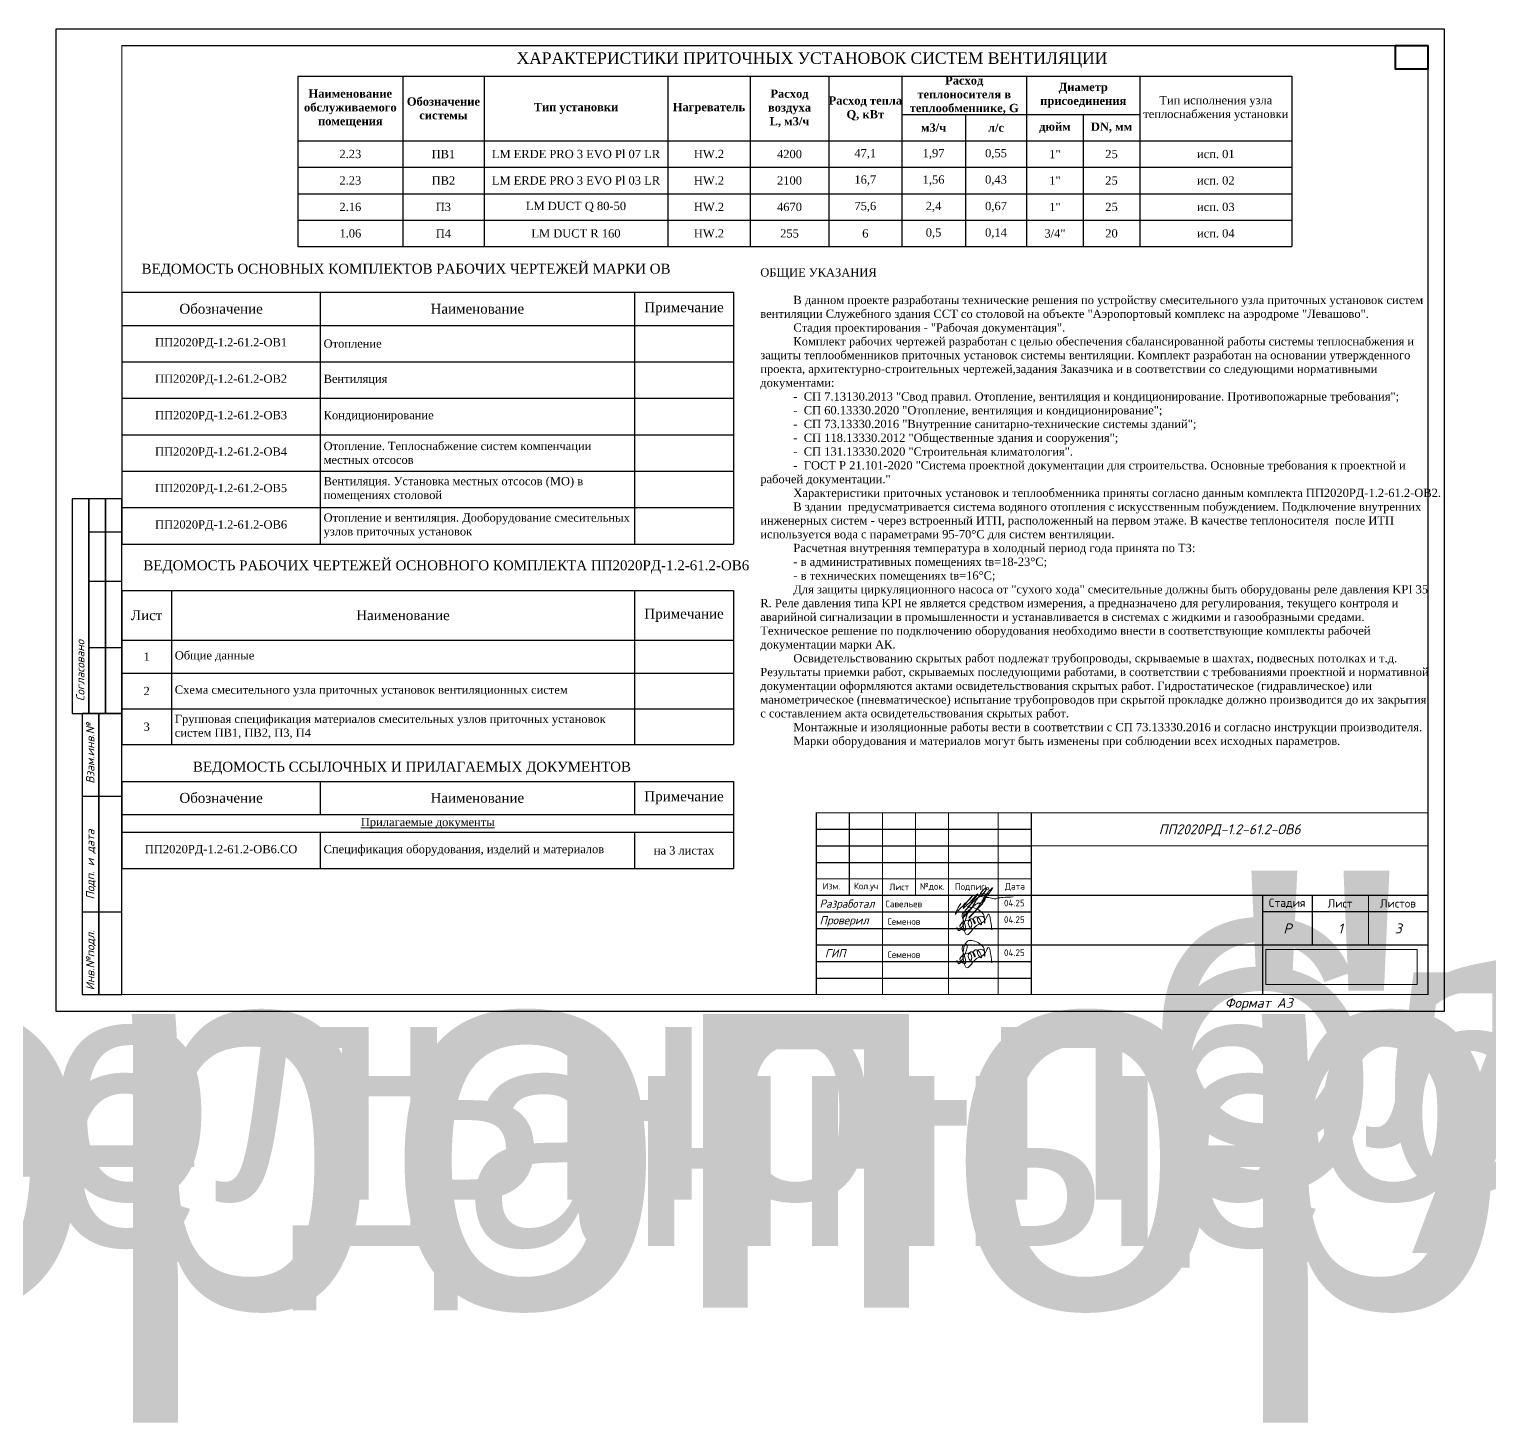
# Paper-space layout '61.2-1. ОД' of a CAD drawing. Header units: millimetres. Extents: x -922 to 13517, y -185 to 515.
# Drawn here: x 150.9 to 592.5, y -185 to 236.5 of the extents above; entities that cross this region are included whole.
import ezdxf
from ezdxf.enums import TextEntityAlignment as Align

# ---------------------------------------------------------------- set-up
doc = ezdxf.new("R2018")
doc.units = ezdxf.units.MM
doc.layers.add('0 Оформление листа', color=7, linetype='Continuous')
doc.styles.add('_АК_250', font='times.ttf', dxfattribs={"height": 250})
doc.styles.add('ICOCPEUR', font='isocpeur.ttf', dxfattribs={"height": 2})
doc.styles.add('Times New Roman', font='times.ttf', dxfattribs={"height": 2.5})
doc.styles.add('М2.5', font='isocpeui.ttf', dxfattribs={"height": 2.5})
doc.styles.add('М3', font='isocpeui.ttf', dxfattribs={"height": 3})
picture_1 = doc.add_image_def('image1.png', size_in_pixel=(2488, 572))

# ---------------------------------------------------------------- blocks, each defined once
blk = doc.blocks.new('*U382')
at = {"style": 'М2.5'}
for tag, height, p in [('ГРАФА_ЗАКАЗЧИК', 2.5, (474.05, 55)), ('ГРАФА_10Ф3-1', 2.5, (405, 32.5)), ('ГРАФА_13Ф3-1', 2.5, (460, 32.5)), ('ГРАФА_10Ф3-2', 2.5, (405, 27.5)), ('ГРАФА_13Ф3-2', 2.5, (460, 27.5)), ('ГРАФА_10Ф3-3', 2.5, (405, 22.5)), ('ГРАФА_13Ф3-3', 2.5, (460, 22.5)), ('ГРАФА_10Ф3-4', 2.5, (405, 17.5)), ('ГРАФА_13Ф3-4', 2.5, (460, 17.5)), ('ГРАФА_10Ф3-5', 2.5, (405, 12.5)), ('ГРАФА_13Ф3-5', 2.5, (460, 12.5)), ('ГРАФА_10Ф3-6', 2.5, (405, 7.5)), ('ГРАФА_13Ф3-6', 2.5, (460, 7.5)), ('СВОЙСТВА_2', 3, (549.57, 2.5)), ('ФОРМАТ', 3, (527.51, 2.5))]:
    blk.add_attdef(tag, text='', height=height, dxfattribs=at).set_placement(p, align=Align.MIDDLE_LEFT)
at = {"style": 'М3'}
for tag, p in [('ГРАФА_1Ф3', (529, 55)), ('ГРАФА_6Ф3', (546.5, 25)), ('ГРАФА_7Ф3', (562.5, 25)), ('ГРАФА_8Ф3', (580, 25))]:
    blk.add_attdef(tag, text='', height=3, dxfattribs=at).set_placement(p, align=Align.MIDDLE_CENTER)
at = {"lineweight": 30, "flags": 104}
for tag, height, p in [('ГРАФА_2Ф3', 2.4, (529, 42.5)), ('ГРАФА_3Ф3', 2.5, (504, 27.5)), ('ГРАФА_4Ф3', 2.5, (504, 12.5))]:
    blk.add_attdef(tag, text='', height=height, dxfattribs=at).set_placement(p, align=Align.MIDDLE_CENTER)
blk = doc.blocks.new('*T397')
at = {"layer": '0 Оформление листа', "color": 0, "linetype": 'ByBlock', "lineweight": -2, "transparency": 16777216}
for p, q in [((0, 0), (185, 0)), ((0, 0), (0, -15)), ((15, 0), (15, -46.63)), ((155, 0), (155, -46.63)), ((185, 0), (185, -15)), ((0, -15), (185, -15)), ((0, -15), (0, -46.63)), ((185, -15), (185, -46.63)), ((0, -25), (185, -25)), ((0, -35.81), (185, -35.81)), ((0, -46.63), (185, -46.63))]:
    blk.add_line(p, q, dxfattribs=at)
at = {"layer": '0 Оформление листа', "color": 0, "lineweight": 20, "transparency": 16777216, "style": 'Times New Roman'}
for s, insert, char_height, width, attachment_point in [('Лист', (7.5, -7.5), 3, 13, 5), ('Наименование', (85, -7.5), 3, 138, 5), ('Примечание', (170, -7.5), 3, 28, 5), ('1', (7.5, -20), 2.5, 13, 5), ('Общие данные', (16, -20), 2.5, 138, 4), ('2', (7.5, -30.41), 2.5, 13, 5), ('Схема смесительного узла приточных установок вентиляционных систем', (16, -30.41), 2.5, 138, 4), ('Групповая спецификация материалов смесительных узлов приточных установок систем ПВ1, ПВ2, П3, П4', (16, -41.22), 2.5, 138, 4), ('3', (7.5, -41.22), 2.5, 13, 5)]:
    blk.add_mtext(s, dxfattribs=dict(at, insert=insert, char_height=char_height, width=width, attachment_point=attachment_point))
blk = doc.blocks.new('*T396')
at = {"layer": '0 Оформление листа', "color": 0, "linetype": 'ByBlock', "lineweight": -2, "transparency": 16777216}
for p, q in [((0, 0), (185, 0)), ((0, 0), (0, -10)), ((60, 0), (60, -76.14)), ((155, 0), (155, -76.14)), ((185, 0), (185, -10)), ((0, -10), (60, -10)), ((0, -10), (0, -76.14)), ((60, -10), (185, -10)), ((185, -10), (185, -76.14)), ((0, -21.02), (185, -21.02)), ((0, -32.05), (185, -32.05)), ((0, -43.07), (185, -43.07)), ((0, -54.09), (185, -54.09)), ((0, -65.12), (185, -65.12)), ((0, -76.14), (185, -76.14))]:
    blk.add_line(p, q, dxfattribs=at)
at = {"layer": '0 Оформление листа', "color": 0, "lineweight": 20, "transparency": 16777216, "style": 'Times New Roman'}
for s, insert, char_height, width, attachment_point in [('Обозначение', (30, -5), 3, 58, 5), ('Наименование', (107.5, -5), 3, 93, 5), ('Примечание', (170, -5), 3, 28, 5), ('ПП2020РД-1.2-61.2-ОВ1', (30, -15.51), 2.5, 58, 5), ('Отопление', (61, -15.51), 2.5, 93, 4), ('ПП2020РД-1.2-61.2-ОВ2', (30, -26.53), 2.5, 58, 5), ('Вентиляция', (61, -26.53), 2.5, 93, 4), ('ПП2020РД-1.2-61.2-ОВ3', (30, -37.56), 2.5, 58, 5), ('Кондиционирование', (61, -37.56), 2.5, 93, 4), ('ПП2020РД-1.2-61.2-ОВ4', (30, -48.58), 2.5, 58, 5), ('{\\C256;Отопление. Теплоснабжение систем компенчации местных отсосов}', (61, -48.58), 2.5, 93, 4), ('Вентиляция. Установка местных отсосов (МО) в помещениях столовой', (61, -59.6), 2.5, 93, 4), ('ПП2020РД-1.2-61.2-ОВ5', (30, -59.6), 2.5, 58, 5), ('ПП2020РД-1.2-61.2-ОВ6', (30, -70.63), 2.5, 58, 5), ('Отопление и вентиляция. Дооборудование смесительных узлов приточных установок', (61, -70.63), 2.5, 93, 4)]:
    blk.add_mtext(s, dxfattribs=dict(at, insert=insert, char_height=char_height, width=width, attachment_point=attachment_point))
blk = doc.blocks.new('*T395')
at = {"layer": '0 Оформление листа', "color": 0, "lineweight": 30, "transparency": 16777216}
for p, q in [((0, 0), (300.53, 0)), ((0, 0), (0, -19.61)), ((300.53, 0), (300.53, -51.61)), ((0, -19.61), (300.53, -19.61))]:
    blk.add_line(p, q, dxfattribs=at)
at = {"layer": '0 Оформление листа', "color": 0, "lineweight": -2, "transparency": 16777216}
for p, q in [((31.67, 0), (31.67, -19.61)), ((56.28, 0), (56.28, -19.61)), ((111.85, 0), (111.85, -19.61)), ((136.72, 0), (136.72, -19.61)), ((160.54, 0), (160.54, -19.61)), ((182.59, 0), (182.59, -19.61)), ((220.34, 0), (220.34, -19.61)), ((254.57, 0), (254.57, -19.61)), ((182.59, -11.61), (254.57, -11.61)), ((201.82, -11.61), (201.82, -19.61)), ((237.46, -11.61), (237.46, -19.61))]:
    blk.add_line(p, q, dxfattribs=at)
at = {"layer": '0 Оформление листа', "color": 0, "linetype": 'ByBlock', "lineweight": -2, "transparency": 16777216}
blk.add_line((0, -19.61), (0, -51.61), dxfattribs=at)
at = {"layer": '0 Оформление листа', "linetype": 'ByBlock', "lineweight": -2, "transparency": 16777216}
for p, q in [((31.67, -19.61), (31.67, -51.61)), ((56.28, -19.61), (56.28, -51.61)), ((111.85, -19.61), (111.85, -51.61)), ((136.72, -19.61), (136.72, -51.61)), ((160.54, -19.61), (160.54, -51.61)), ((182.59, -19.61), (182.59, -51.61)), ((201.82, -19.61), (201.82, -51.61)), ((220.34, -19.61), (220.34, -51.61)), ((237.46, -19.61), (237.46, -51.61)), ((254.57, -19.61), (254.57, -51.61)), ((0, -27.61), (300.53, -27.61)), ((0, -35.61), (300.53, -35.61)), ((0, -43.61), (300.53, -43.61)), ((0, -51.61), (300.53, -51.61))]:
    blk.add_line(p, q, dxfattribs=at)
at = {"layer": '0 Оформление листа', "color": 0, "transparency": 16777216, "char_height": 2.5, "attachment_point": 5, "style": 'Times New Roman'}
for s, insert, width in [('{\\fTimes New Roman|b1|i0|c204|p18;Наименование обслуживаемого помещения}', (15.83, -9.8), 31.5488), ('{\\fTimes New Roman|b1|i0|c0;Расход воздуха^JL, м3/ч', (148.63, -9.8), 23.6961), ('{\\fTimes New Roman|b1|i0|c0;Расход теплоносителя в теплообменнике, G', (201.47, -5.8), 37.6344), ('{\\fTimes New Roman|b1|i0|c0;Диаметр присоединения', (237.46, -5.8), 34.1067), ('{\\fTimes New Roman|b1|i0|c0;Обозначение системы', (43.97, -9.8), 24.4902), ('{\\fTimes New Roman|b1|i0|c0;Тип установки', (84.06, -9.8), 55.4461), ('{\\fTimes New Roman|b1|i0|c0;Нагреватель', (124.28, -9.8), 24.7544), ('{\\fTimes New Roman|b1|i0|c0;Расход тепла^JQ, кВт', (171.56, -9.8), 21.9322), ('Тип исполнения узла теплоснабжения установки', (277.55, -9.8), 45.8439), ('{\\fTimes New Roman|b1|i0|c0;м3/ч', (192.2, -15.61), 19.11), ('{\\fTimes New Roman|b1|i0|c0;л/с', (211.08, -15.61), 18.4044), ('{\\fTimes New Roman|b1|i0|c0;дюйм', (228.9, -15.61), 16.9933), ('{\\fTimes New Roman|b1|i0|c0;DN, мм', (246.01, -15.61), 16.9933), ('исп. 01', (277.55, -23.61), 45.8439), ('исп. 02', (277.55, -31.61), 45.8439), ('исп. 03', (277.55, -39.61), 45.8439), ('исп. 04', (277.55, -47.61), 45.8439)]:
    blk.add_mtext(s, dxfattribs=dict(at, insert=insert, width=width))
at = {"layer": '0 Оформление листа', "color": 0, "transparency": 16777216, "char_height": 2.5, "attachment_point": 5}
for s, insert, width in [('{\\fTimes New Roman|b0|i0|c0;47,1', (171.56, -23.61), 21.9322), ('{\\fTimes New Roman|b0|i0|c0;1,97', (192.2, -23.61), 19.11), ('{\\fTimes New Roman|b0|i0|c0;0,55', (211.08, -23.61), 18.4044), ('{\\fTimes New Roman|b0|i0|c0|p18;2.23}', (15.83, -23.61), 31.5488), ('{\\fTimes New Roman|b0|i0|c0;ПВ1 ', (43.97, -23.61), 24.4902), ('{\\fTimes New Roman|b0|i0|c0;LM ERDE PRO 3 EVO Pl 07 LR', (84.06, -23.61), 55.4461), ('{\\fTimes New Roman|b0|i0|c0;HW.2', (124.28, -23.61), 24.7544), ('{\\fTimes New Roman|b0|i0|c0;4200', (148.63, -23.61), 23.6961), ('{\\fTimes New Roman|b0|i0|c0;1"', (228.9, -23.61), 16.9933), ('{\\fTimes New Roman|b0|i0|c0;25', (246.01, -23.61), 16.9933), ('{\\fTimes New Roman|b0|i0|c0|p18;2.23}', (15.83, -31.61), 31.5488), ('{\\fTimes New Roman|b0|i0|c0;ПВ2 ', (43.97, -31.61), 24.4902), ('{\\fTimes New Roman|b0|i0|c0;LM ERDE PRO 3 EVO Pl 03 LR', (84.06, -31.61), 55.4461), ('{\\fTimes New Roman|b0|i0|c0;HW.2', (124.28, -31.61), 24.7544), ('{\\fTimes New Roman|b0|i0|c0;2100', (148.63, -31.61), 23.6961), ('{\\fTimes New Roman|b0|i0|c0;16,7', (171.56, -31.61), 21.9322), ('{\\fTimes New Roman|b0|i0|c0;1,56', (192.2, -31.61), 19.11), ('{\\fTimes New Roman|b0|i0|c0;0,43', (211.08, -31.61), 18.4044), ('{\\fTimes New Roman|b0|i0|c0;1"', (228.9, -31.61), 16.9933), ('{\\fTimes New Roman|b0|i0|c0;25', (246.01, -31.61), 16.9933), ('{\\fTimes New Roman|b0|i0|c0|p18;2.16}', (15.83, -39.61), 31.5488), ('{\\fTimes New Roman|b0|i0|c0;П3 ', (43.97, -39.61), 24.4902), ('{\\fTimes New Roman|b0|i0|c0;LM DUCT Q 80-50', (84.06, -39.61), 55.4461), ('{\\fTimes New Roman|b0|i0|c0;HW.2', (124.28, -39.61), 24.7544), ('{\\fTimes New Roman|b0|i0|c0;4670', (148.63, -39.61), 23.6961), ('{\\fTimes New Roman|b0|i0|c0;75,6', (171.56, -39.61), 21.9322), ('{\\fTimes New Roman|b0|i0|c0;2,4', (192.2, -39.61), 19.11), ('{\\fTimes New Roman|b0|i0|c0;0,67', (211.08, -39.61), 18.4044), ('{\\fTimes New Roman|b0|i0|c0;1"', (228.9, -39.61), 16.9933), ('{\\fTimes New Roman|b0|i0|c0;25', (246.01, -39.61), 16.9933), ('{\\fTimes New Roman|b0|i0|c0;1.06', (15.83, -47.61), 31.5488), ('{\\fTimes New Roman|b0|i0|c0;П4 ', (43.97, -47.61), 24.4902), ('{\\fTimes New Roman|b0|i0|c0;LM DUCT R 160', (84.06, -47.61), 55.4461), ('{\\fTimes New Roman|b0|i0|c0;HW.2', (124.28, -47.61), 24.7544), ('{\\fTimes New Roman|b0|i0|c0;255', (148.63, -47.61), 23.6961), ('{\\fTimes New Roman|b0|i0|c0;6', (171.56, -47.61), 21.9322), ('{\\fTimes New Roman|b0|i0|c0;0,5', (192.2, -47.61), 19.11), ('{\\fTimes New Roman|b0|i0|c0;0,14', (211.08, -47.61), 18.4044), ('{\\fTimes New Roman|b0|i0|c0;3/4"', (228.9, -47.61), 16.9933), ('{\\fTimes New Roman|b0|i0|c0;20', (246.01, -47.61), 16.9933)]:
    blk.add_mtext(s, dxfattribs=dict(at, insert=insert, width=width))
blk = doc.blocks.new('*U388')
for points in [[(0, 0), (420, 0), (420, 297), (0, 297)], [(5, 90), (10, 90), (10, 155), (5, 155)], [(10, 90), (15, 90), (15, 155), (10, 155)], [(15, 90), (20, 90), (20, 155), (15, 155)], [(8, 5), (13, 5), (13, 90), (8, 90)], [(13, 5), (20, 5), (20, 90), (13, 90)]]:
    blk.add_lwpolyline(points, close=True)
at = {"const_width": 0.35}
for points in [[(20, 5), (415, 5), (415, 292), (20, 292)], [(230, 60), (415, 60), (415, 5), (230, 5)]]:
    blk.add_lwpolyline(points, close=True, dxfattribs=at)
for points in [[(10, 145), (20, 145)], [(10, 130), (20, 130)], [(10, 110), (20, 110)], [(8, 65), (20, 65)], [(230, 55), (295, 55)], [(230, 50), (295, 50)], [(230, 45), (295, 45)], [(8, 30), (20, 30)], [(230, 30), (295, 30)], [(415, 30), (365, 30)], [(230, 25), (295, 25)], [(230, 20), (295, 20)], [(230, 15), (295, 15)], [(230, 10), (295, 10)]]:
    blk.add_lwpolyline(points)
for points in [[(240, 35), (240, 60)], [(250, 5), (250, 60)], [(260, 35), (260, 60)], [(270, 5), (270, 60)], [(285, 60), (285, 5)], [(295, 60), (295, 5)], [(415, 50), (295, 50)], [(230, 40), (295, 40)], [(230, 35), (295, 35)], [(295, 35), (415, 35)], [(365, 35), (365, 5)], [(380, 35), (380, 20)], [(397, 20), (397, 35)], [(415, 20), (295, 20)]]:
    blk.add_lwpolyline(points, dxfattribs=at)
at = {"style": 'М2.5'}
for s, p in [('Согласовано', (8.68, 93.8)), ('Взам.инв.№', (11.68, 68.8)), ('Подп. и дата', (11.68, 33.8)), ('Инв.№подл.', (11.68, 6.31))]:
    blk.add_text(s, height=2.5, rotation=90, dxfattribs=at).set_placement(p)
for tag, height, p in [('ГРАФА_ЗАКАЗЧИК', 2.5, (300.05, 55)), ('ГРАФА_10Ф3-1', 2.5, (231, 32.5)), ('ГРАФА_13Ф3-1', 2.5, (286, 32.5)), ('ГРАФА_10Ф3-2', 2.5, (231, 27.5)), ('ГРАФА_13Ф3-2', 2.5, (286, 27.5)), ('ГРАФА_10Ф3-3', 2.5, (231, 22.5)), ('ГРАФА_13Ф3-3', 2.5, (286, 22.5)), ('ГРАФА_10Ф3-4', 2.5, (231, 17.5)), ('ГРАФА_13Ф3-4', 2.5, (286, 17.5)), ('ГРАФА_10Ф3-5', 2.5, (231, 12.5)), ('ГРАФА_13Ф3-5', 2.5, (286, 12.5)), ('ГРАФА_10Ф3-6', 2.5, (231, 7.5)), ('ГРАФА_13Ф3-6', 2.5, (286, 7.5)), ('СВОЙСТВА_2', 3, (375.57, 2.5)), ('ФОРМАТ', 3, (353.51, 2.5))]:
    blk.add_attdef(tag, text='', height=height, dxfattribs=at).set_placement(p, align=Align.MIDDLE_LEFT)
at = {"style": 'М3'}
for tag, p in [('ГРАФА_1Ф3', (355, 55)), ('ГРАФА_6Ф3', (372.5, 25)), ('ГРАФА_7Ф3', (388.5, 25)), ('ГРАФА_8Ф3', (406, 25))]:
    blk.add_attdef(tag, text='', height=3, dxfattribs=at).set_placement(p, align=Align.MIDDLE_CENTER)
at = {"lineweight": 30, "flags": 104}
for tag, height, p in [('ГРАФА_2Ф3', 2.4, (355, 42.5)), ('ГРАФА_3Ф3', 2.5, (330, 27.5)), ('ГРАФА_4Ф3', 2.5, (330, 12.5))]:
    blk.add_attdef(tag, text='', height=height, dxfattribs=at).set_placement(p, align=Align.MIDDLE_CENTER)
blk = doc.blocks.new('A$C909af0f1')
at = {"color": 18, "lineweight": 40, "true_color": 0x000000}
blk.add_lwpolyline([(0, 0), (-10, 0), (-10, -7), (0, -7), (0, 0)], dxfattribs=at)
blk = doc.blocks.new('*T485')
at = {"layer": '0 Оформление листа', "color": 0, "linetype": 'ByBlock', "lineweight": -2, "transparency": 16777216}
for p, q in [((0, 0), (185, 0)), ((0, 0), (0, -10)), ((60, 0), (60, -10)), ((155, 0), (155, -10)), ((185, 0), (185, -10)), ((0, -10), (185, -10)), ((0, -10), (0, -26.4)), ((185, -10), (185, -26.4)), ((0, -15.38), (185, -15.38)), ((60, -15.38), (60, -26.4)), ((155, -15.38), (155, -26.4)), ((0, -26.4), (185, -26.4))]:
    blk.add_line(p, q, dxfattribs=at)
at = {"layer": '0 Оформление листа', "color": 0, "lineweight": 20, "transparency": 16777216, "style": 'Times New Roman'}
for s, insert, char_height, width, attachment_point in [('Обозначение', (30, -5), 3, 58, 5), ('Наименование', (107.5, -5), 3, 93, 5), ('Примечание', (170, -5), 3, 28, 5), ('{\\LПрилагаемые документы}', (92.5, -12.69), 2.5, 183, 5), ('ПП2020РД-1.2-61.2-ОВ6.СО', (30, -20.89), 2.5, 58, 5), ('Спецификация оборудования, изделий и материалов', (61, -20.89), 2.5, 93, 4), ('на 3 листах', (170, -20.89), 2.5, 28, 5)]:
    blk.add_mtext(s, dxfattribs=dict(at, insert=insert, char_height=char_height, width=width, attachment_point=attachment_point))

psp = doc.layouts.new('61.2-1. ОД')

# ---------------------------------------------------------------- linework, layer by layer
at = {"layer": '0 Оформление листа', "color": 5, "lineweight": 20}
psp.add_spline([(432.58, -27.97), (431.81, -29.2), (431.3, -30.18), (431.02, -30.73), (430.89, -31.14), (431.88, -30.03), (432.69, -29.2), (434.26, -27.57), (435.37, -26.56), (436.02, -25.76), (436.11, -25.65), (435.74, -26.03), (434.83, -27.05), (433.99, -28.21), (433.44, -28.97), (433.31, -29.27), (433.3, -29.43), (433.64, -29.17), (433.94, -28.86), (434.44, -28.41), (435.17, -27.78), (435.81, -27.07), (436.32, -26.48), (436.78, -25.94), (437.16, -25.52), (437.4, -25.27), (437.7, -25.06), (437.57, -25.44), (437.26, -25.85), (436.92, -26.23), (436.34, -26.97), (435.91, -27.54), (435.56, -28.18), (435.21, -28.76), (434.97, -29.05), (434.64, -29.05), (434.77, -28.88), (435.06, -28.62), (435.51, -28.24), (436.94, -26.92), (438.19, -25.9), (439.25, -25.06), (439.96, -24.2), (440.27, -23.73), (440.28, -23.44), (440.08, -23.41), (439.79, -23.56), (439.32, -23.89), (438.57, -24.91), (438.08, -25.76), (437.45, -26.71), (437.02, -27.44), (436.25, -28.67), (435.56, -29.83), (434.95, -30.53), (434.39, -31.2), (434.05, -31.56), (433.5, -31.93), (433.62, -31.66), (434.05, -31.08), (434.6, -30.4), (435.08, -29.9), (435.82, -29.28), (436.66, -28.55), (437.41, -28.04), (438.01, -27.74), (438.12, -27.73), (438.08, -28.11), (438.3, -28.01), (438.8, -27.75), (439.75, -26.57), (440.62, -25.53), (441.57, -24.26), (441.99, -23.71), (442.21, -23.37), (442.26, -23.25), (441.44, -23.87), (440.95, -24.38), (440.29, -25.24), (439.5, -26.38), (438.92, -27.35), (438.38, -28.26), (437.62, -29.29), (436.68, -30.58), (435.88, -31.47), (435.44, -32.02), (435.05, -32.38), (435.07, -32.26), (435.27, -31.91), (435.72, -31.46), (436.29, -30.86), (437, -30.15), (437.96, -29.28), (438.73, -28.46), (439.7, -27.14), (440.17, -26.18), (440.33, -25.63), (440.17, -25.26), (439.84, -25.08), (439.06, -25.06), (438.31, -25.2), (438.39, -25.59), (439.1, -25.9), (439.95, -26.1), (440.45, -26.13), (441.04, -26.18), (441.94, -26.38), (442.64, -26.52), (443.14, -26.51), (443.61, -26.37), (445.32, -26.13), (448.37, -25.99)], degree=3, dxfattribs=at)
at = {"layer": '0 Оформление листа', "color": 5, "lineweight": 18, "true_color": 0x0000ff}
for points in [[(431.41, -35.1), (432.02, -36.17), (432.6, -35.59), (433.86, -30.37), (433.33, -30.68), (433.91, -34.49), (433.91, -36.07), (432.35, -35.17), (435.59, -33.3), (435.59, -35.19), (434.82, -33.86), (436.06, -32.61), (436.94, -34.13), (436.29, -33.01), (437.33, -31.96), (438.75, -34.41), (437.56, -32.35), (439.73, -32.35), (439.73, -33.92), (439.73, -32.65), (438.24, -30.07), (434.56, -29.37), (434.56, -37.42), (437.34, -34.64), (439.63, -33.33), (440.78, -31.33), (441.97, -35.94)], [(431.41, -45.1), (432.02, -46.17), (432.6, -45.59), (433.86, -40.37), (433.33, -40.68), (433.91, -44.49), (433.91, -46.07), (432.35, -45.17), (435.59, -43.3), (435.59, -45.19), (434.82, -43.86), (436.06, -42.61), (436.94, -44.13), (436.29, -43.01), (437.33, -41.96), (438.75, -44.41), (437.56, -42.35), (439.73, -42.35), (439.73, -43.92), (439.73, -42.65), (438.24, -40.07), (434.56, -39.37), (434.56, -47.42), (437.34, -44.64), (439.63, -43.33), (440.78, -41.33), (441.97, -45.94)]]:
    psp.add_spline(points, degree=3, dxfattribs=at)

# ---------------------------------------------------------------- block references
for name, p in [('*T395', (232.14, 222.33)), ('*T396', (178.88, 156.91)), ('*T397', (178.88, 66.72)), ('*T485', (178.88, 8.98))]:
    psp.add_blockref(name, p)
at = {"layer": '0 Оформление листа', "color": 7}
ref = psp.add_blockref('*U382', (-594.04, -77.03), dxfattribs=at)
lines = psp.add_mtext('"Аэропортовый комплекс на аэродроме "Левашово". I этап. Сектор гражданской авиации (создание технической возможности эксплуатации гражданских судов по МК-258). Этап I.II', dxfattribs={"layer": '0', "insert": (-65.04, -34.53), "char_height": 115.62685, "attachment_point": 1})
ref.add_attrib('ГРАФА_2Ф3', '', (-65.04, -34.53), dxfattribs={"flags": 104}).embed_mtext(lines)
lines = psp.add_mtext('Контрольно-пропускной пункт (КПП) с караульным помещением', dxfattribs={"layer": '0', "insert": (-90.04, -49.53), "char_height": 68.0506, "attachment_point": 1})
ref.add_attrib('ГРАФА_3Ф3', '', (-90.04, -49.53), dxfattribs={"flags": 104}).embed_mtext(lines)
lines = psp.add_mtext('Общие данные', dxfattribs={"layer": '0', "insert": (-90.04, -64.53), "char_height": 67.0401, "attachment_point": 1})
ref.add_attrib('ГРАФА_4Ф3', '', (-90.04, -64.53), dxfattribs={"flags": 104}).embed_mtext(lines)
ref = psp.add_blockref('*U388', (158.88, -60.51), dxfattribs=at)
ref.add_attrib('ГРАФА_1Ф3', 'ПП2020РД-1.2-61.2-ОВ6', dxfattribs={"layer": '0', "height": 3, "style": 'М3'}).set_placement((513.88, -5.51), align=Align.MIDDLE_CENTER)
lines = psp.add_mtext('"Аэропортовый комплекс на аэродроме "Левашово". I этап. Сектор гражданской авиации (создание технической возможности эксплуатации гражданских судов по МК-258). Этап I.II', dxfattribs={"layer": '0', "insert": (513.88, -18.01), "char_height": 115.62685, "attachment_point": 1})
ref.add_attrib('ГРАФА_2Ф3', '', (513.88, -18.01), dxfattribs={"flags": 104}).embed_mtext(lines)
lines = psp.add_mtext('Служебное здание ССТ со столовой', dxfattribs={"layer": '0', "insert": (488.88, -33.01), "char_height": 68.0506, "attachment_point": 1})
ref.add_attrib('ГРАФА_3Ф3', '', (488.88, -33.01), dxfattribs={"flags": 104}).embed_mtext(lines)
lines = psp.add_mtext('Общие данные', dxfattribs={"layer": '0', "insert": (488.88, -48.01), "char_height": 67.0401, "attachment_point": 1})
ref.add_attrib('ГРАФА_4Ф3', '', (488.88, -48.01), dxfattribs={"flags": 104}).embed_mtext(lines)
ref.add_attrib('ГРАФА_6Ф3', 'Р', dxfattribs={"layer": '0', "height": 3, "style": 'М3'}).set_placement((531.38, -35.51), align=Align.MIDDLE_CENTER)
ref.add_attrib('ГРАФА_8Ф3', '3', dxfattribs={"layer": '0', "height": 3, "style": 'М3'}).set_placement((564.88, -35.51), align=Align.MIDDLE_CENTER)
ref.add_attrib('ГРАФА_7Ф3', '1', dxfattribs={"layer": '0', "height": 3, "style": 'М3'}).set_placement((547.38, -35.51), align=Align.MIDDLE_CENTER)
ref.add_attrib('ГРАФА_10Ф3-1', 'Разработал', dxfattribs={"layer": '0', "height": 2.5, "style": 'М2.5', "width": 0.95}).set_placement((389.88, -28.01), align=Align.MIDDLE_LEFT)
ref.add_attrib('ГРАФА_10Ф3-2', 'Проверил', dxfattribs={"layer": '0', "height": 2.5, "style": 'М2.5'}).set_placement((389.88, -33.01), align=Align.MIDDLE_LEFT)
ref.add_attrib('ГРАФА_10Ф3-4', ' ГИП', dxfattribs={"layer": '0', "height": 2.5, "style": 'М2.5'}).set_placement((389.88, -43.01), align=Align.MIDDLE_LEFT)
ref.add_attrib('ФОРМАТ', 'Формат А3', dxfattribs={"layer": '0', "height": 3, "style": 'М2.5'}).set_placement((512.4, -58.01), align=Align.MIDDLE_LEFT)
at = {"layer": '0 Оформление листа', "color": 0, "lineweight": 20}
psp.add_blockref('A$C909af0f1', (573.88, 231.49), dxfattribs=at)

# ---------------------------------------------------------------- texts
at = {"insert": (371.94, 164.18), "char_height": 2.5, "width": 201.9416, "attachment_point": 1, "style": '_АК_250'}
psp.add_mtext('{\\C256;\\c0;ОБЩИЕ УКАЗАНИЯ\\P^I\\P^IВ данном проекте разработаны технические решения по устройству смесительного узла приточных установок систем вентиляции Служебного здания ССТ со столовой на объекте "Аэропортовый комплекс на аэродроме "Левашово".\\P^IСтадия проектирования - "Рабочая документация".\\P^IКомплект рабочих чертежей разработан с целью обеспечения сбалансированной работы системы теплоснабжения и защиты теплообменников приточных установок системы вентиляции. Комплект разработан на основании утвержденного проекта, }архитектурно-строительных чертежей,{\\C256;\\c0;задания Заказчика и в соответствии со следующими нормативными документами:\\P^I-  СП 7.13130.2013 "Свод правил. Отопление, вентиляция и кондиционирование. Противопожарные требования";\\P^I-  СП 60.13330.2020 "Отопление, вентиляция и кондиционирование";\\P^I-  СП 73.13330.2016 "Внутренние санитарно-технические системы зданий";\\P^I-  СП 118.13330.2012 "Общественные здания и сооружения";\\P^I-  СП 131.13330.2020 "Строительная климатология".\\P^I-  ГОСТ Р 21.101-2020 "Система проектной документации для строительства. Основные требования к проектной и рабочей документации."\\P^IХарактеристики приточных установок и теплообменника приняты согласно данным комплекта ПП2020РД-1.2-61.2-ОВ2.\\P^IВ здании  предусматривается система водяного отопления с искусственным побуждением. Подключение внутренних инженерных систем - через встроенный ИТП, расположенный на первом этаже. В качестве теплоносителя  после ИТП используется вода с параметрами 95-70%%DС для систем вентиляции.\\P^IРасчетная внутренняя температура в холодный период года принята по ТЗ:\\P^I- в административных помещениях tв=18-23%%DC;\\P^I- в технических помещениях tв=16%%DC;\\P^IДля защиты циркуляционного насоса от "сухого хода" смесительные должны быть оборудованы реле давления KPI 35 R. Реле давления типа KPI не является средством измерения, а предназначено для регулирования, текущего контроля и аварийной сигнализации в промышленности и устанавливается в системах с жидкими и газообразными средами. Техническое решение по подключению оборудования необходимо внести в соответствующие комплекты рабочей документации марки АК. \\P^IОсвидетельствованию скрытых работ подлежат трубопроводы, скрываемые в шахтах, подвесных потолках и т.д. Результаты приемки работ, скрываемых последующими работами, в соответствии с требованиями проектной и нормативной документации оформляются актами освидетельствования скрытых работ. Гидростатическое (гидравлическое) или манометрическое (пневматическое) испытание трубопроводов при скрытой прокладке должно производится до их закрытия с составлением акта освидетельствования скрытых работ.\\P^IМонтажные и изоляционные работы вести в соответствии с СП 73.13330.2016 и согласно инструкции производителя.\\P^IМарки оборудования и материалов могут быть изменены при соблюдении всех исходных параметров.}', dxfattribs=at)
at = {"layer": '0 Оформление листа', "color": 0, "lineweight": -2, "style": 'ICOCPEUR'}
for s, p in [('Савельев', (409.77, -28.08)), ('Семенов', (410.38, -33.42)), ('Семенов', (410.38, -43.42))]:
    psp.add_text(s, height=2, dxfattribs=at).set_placement(p, align=Align.MIDDLE_LEFT)
at = {"layer": '0 Оформление листа', "style": 'Times New Roman'}
for s, insert, char_height, width, attachment_point in [('ХАРАКТЕРИСТИКИ ПРИТОЧНЫХ УСТАНОВОК СИСТЕМ ВЕНТИЛЯЦИИ', (298.24, 229.5), 3.5, 187.045, 1), ('ВЕДОМОСТЬ ОСНОВНЫХ КОМПЛЕКТОВ РАБОЧИХ ЧЕРТЕЖЕЙ МАРКИ ОВ', (184.83, 165.55), 3, 187.045, 1), ('ВЕДОМОСТЬ РАБОЧИХ ЧЕРТЕЖЕЙ ОСНОВНОГО КОМПЛЕКТА ПП2020РД-1.2-61.2-ОВ6', (185.37, 75.83), 3, 230.7856, 1), ('ВЕДОМОСТЬ ССЫЛОЧНЫХ И ПРИЛАГАЕМЫХ ДОКУМЕНТОВ', (266.6, 12.94), 3, 162.4542, 5)]:
    psp.add_mtext(s, dxfattribs=dict(at, insert=insert, char_height=char_height, width=width, attachment_point=attachment_point))
at = {"layer": '0 Оформление листа', "color": 0, "lineweight": 20, "style": 'ICOCPEUR'}
for s, width, heights, insert, char_height, attachment_point in [('\\pxqc;Изм.', 14.5941, [5], (393.46, -22.72), 2, 5), ('\\pxqc;Кол.уч', 10, [5.36], (403.95, -22.94), 2, 5), ('\\pxqc;Лист', 10, [5.36], (413.95, -22.94), 2, 5), ('\\pxqc;№док.', 10, [5.36], (423.95, -22.94), 2, 5), ('\\pxqj;Подпись', 11.5695, [5.36], (436.58, -23.02), 2, 5), ('\\pxqc;Дата', 10, [5.36], (448.95, -22.94), 2, 5), ('\\pxqc;Стадия', 15, [5.36], (523.77, -27.94), 2.5, 4), ('\\pxqc;Лист', 17, [5.36], (538.77, -27.94), 2.5, 4), ('\\pxqc;Листов', 18.0002, [5.36], (555.77, -27.94), 2.5, 4)]:
    psp.add_mtext_dynamic_manual_height_columns(s, width=width, gutter_width=500, heights=heights, dxfattribs=dict(at, insert=insert, char_height=char_height, attachment_point=attachment_point))
at = {"layer": '0 Оформление листа', "char_height": 2, "attachment_point": 4, "style": 'ICOCPEUR'}
for insert in [(443.77, -27.83), (443.77, -32.83), (443.77, -42.83)]:
    psp.add_mtext_dynamic_manual_height_columns('\\pxqc;04.25', width=10, gutter_width=12.5, heights=[3.98], dxfattribs=dict(at, insert=insert))

# ---------------------------------------------------------------- pictures from other files: only their frames are drawn
at = {"layer": '0 Оформление листа', "color": 7, "lineweight": 20, "true_color": 0xffffff}
image = psp.add_image(picture_1, insert=(524.78, -52.43), size_in_units=(45.8, 10.53), dxfattribs=at)
image.dxf.flags = 7

doc.saveas('drawing.dxf')
